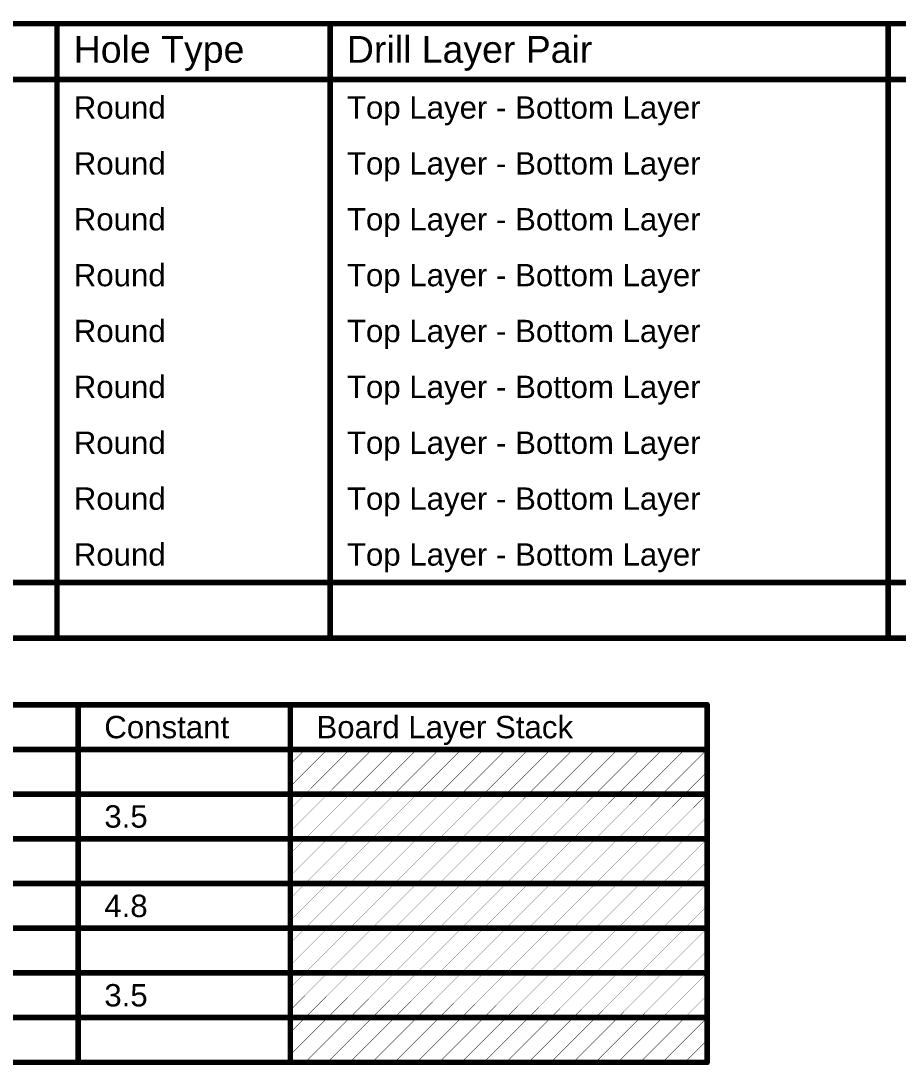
# Model space of a CAD drawing. Header units: inches. Extents: x -3 to 5381, y -57 to 5355.
# Drawn here: x 145.4 to 205.3, y -55 to 16.3 of the extents above; entities that cross this region are included whole.
import ezdxf

# ---------------------------------------------------------------- set-up
doc = ezdxf.new("R2010")
doc.units = ezdxf.units.IN
doc.layers.add('Drill Drawing', color=1, linetype='Continuous')
doc.layers.add('Fabrication', color=56, linetype='Continuous')
doc.styles.add('Arial', font='', dxfattribs={"height": 0.2})
doc.styles.get('Arial').set_extended_font_data('Arial')

msp = doc.modelspace()

# ---------------------------------------------------------------- linework, layer by layer
at = {"layer": 'Drill Drawing'}
for points in [[(77.381, 16.066, 0.381, 0.381, 0), (404.391, 16.066, 0.381, 0.381, 0)], [(147.898, -25.845, 0.381, 0.381, 0), (147.898, 16.066, 0.381, 0.381, 0)], [(166.537, -25.845, 0.381, 0.381, 0), (166.537, 16.066, 0.381, 0.381, 0)], [(204.625, -25.845, 0.381, 0.381, 0), (204.625, 16.066, 0.381, 0.381, 0)], [(77.381, 12.255, 0.381, 0.381, 0), (404.391, 12.255, 0.381, 0.381, 0)], [(77.381, -22.035, 0.381, 0.381, 0), (404.391, -22.035, 0.381, 0.381, 0)], [(77.381, -25.845, 0.381, 0.381, 0), (404.391, -25.845, 0.381, 0.381, 0)]]:
    msp.add_lwpolyline(points, format="xyseb", dxfattribs=at)
for points in [[(147.803, 16.066, 0.191, 0.191, 1), (147.994, 16.066, 0.191, 0.191, 1)], [(166.442, 16.066, 0.191, 0.191, 1), (166.632, 16.066, 0.191, 0.191, 1)], [(204.53, 16.066, 0.191, 0.191, 1), (204.721, 16.066, 0.191, 0.191, 1)], [(147.803, -25.845, 0.191, 0.191, 1), (147.994, -25.845, 0.191, 0.191, 1)], [(166.442, -25.845, 0.191, 0.191, 1), (166.632, -25.845, 0.191, 0.191, 1)], [(204.53, -25.845, 0.191, 0.191, 1), (204.721, -25.845, 0.191, 0.191, 1)]]:
    msp.add_lwpolyline(points, format="xyseb", close=True, dxfattribs=at)
at = {"layer": 'Fabrication'}
for points in [[(76.977, -30.378, 0.381, 0.381, 0), (192.262, -30.378, 0.381, 0.381, 0)], [(149.348, -54.762, 0.381, 0.381, 0), (149.348, -30.378, 0.381, 0.381, 0)], [(163.822, -54.762, 0.381, 0.381, 0), (163.822, -30.378, 0.381, 0.381, 0)], [(192.262, -54.762, 0.381, 0.381, 0), (192.262, -30.378, 0.381, 0.381, 0)], [(76.977, -33.426, 0.381, 0.381, 0), (192.262, -33.426, 0.381, 0.381, 0)], [(163.822, -35.958, 0.0254, 0.0254, 0), (166.354, -33.426, 0.0254, 0.0254, 0)], [(163.822, -34.434, 0.0254, 0.0254, 0), (164.83, -33.426, 0.0254, 0.0254, 0)], [(164.83, -36.474, 0.0254, 0.0254, 0), (167.878, -33.426, 0.0254, 0.0254, 0)], [(166.354, -36.474, 0.0254, 0.0254, 0), (169.402, -33.426, 0.0254, 0.0254, 0)], [(167.878, -36.474, 0.0254, 0.0254, 0), (170.926, -33.426, 0.0254, 0.0254, 0)], [(169.402, -36.474, 0.0254, 0.0254, 0), (172.45, -33.426, 0.0254, 0.0254, 0)], [(170.926, -36.474, 0.0254, 0.0254, 0), (173.974, -33.426, 0.0254, 0.0254, 0)], [(172.45, -36.474, 0.0254, 0.0254, 0), (175.498, -33.426, 0.0254, 0.0254, 0)], [(173.974, -36.474, 0.0254, 0.0254, 0), (177.022, -33.426, 0.0254, 0.0254, 0)], [(175.498, -36.474, 0.0254, 0.0254, 0), (178.546, -33.426, 0.0254, 0.0254, 0)], [(177.022, -36.474, 0.0254, 0.0254, 0), (180.07, -33.426, 0.0254, 0.0254, 0)], [(178.546, -36.474, 0.0254, 0.0254, 0), (181.594, -33.426, 0.0254, 0.0254, 0)], [(180.07, -36.474, 0.0254, 0.0254, 0), (183.118, -33.426, 0.0254, 0.0254, 0)], [(181.594, -36.474, 0.0254, 0.0254, 0), (184.642, -33.426, 0.0254, 0.0254, 0)], [(183.118, -36.474, 0.0254, 0.0254, 0), (186.166, -33.426, 0.0254, 0.0254, 0)], [(184.642, -36.474, 0.0254, 0.0254, 0), (187.69, -33.426, 0.0254, 0.0254, 0)], [(186.166, -36.474, 0.0254, 0.0254, 0), (189.214, -33.426, 0.0254, 0.0254, 0)], [(187.69, -36.474, 0.0254, 0.0254, 0), (190.738, -33.426, 0.0254, 0.0254, 0)], [(189.214, -36.474, 0.0254, 0.0254, 0), (192.262, -33.426, 0.0254, 0.0254, 0)], [(190.738, -36.474, 0.0254, 0.0254, 0), (192.262, -34.95, 0.0254, 0.0254, 0)], [(132.842, -36.474, 0.381, 0.381, 0), (149.348, -36.474, 0.381, 0.381, 0)], [(149.348, -36.474, 0.381, 0.381, 0), (163.822, -36.474, 0.381, 0.381, 0)], [(163.822, -36.474, 0.381, 0.381, 0), (192.262, -36.474, 0.381, 0.381, 0)], [(163.822, -39.006, 0.0254, 0.0254, 0), (166.354, -36.474, 0.0254, 0.0254, 0)], [(163.822, -37.482, 0.0254, 0.0254, 0), (164.83, -36.474, 0.0254, 0.0254, 0)], [(164.83, -39.522, 0.0254, 0.0254, 0), (167.878, -36.474, 0.0254, 0.0254, 0)], [(166.354, -39.522, 0.0254, 0.0254, 0), (169.402, -36.474, 0.0254, 0.0254, 0)], [(167.878, -39.522, 0.0254, 0.0254, 0), (170.926, -36.474, 0.0254, 0.0254, 0)], [(169.402, -39.522, 0.0254, 0.0254, 0), (172.45, -36.474, 0.0254, 0.0254, 0)], [(170.926, -39.522, 0.0254, 0.0254, 0), (173.974, -36.474, 0.0254, 0.0254, 0)], [(172.45, -39.522, 0.0254, 0.0254, 0), (175.498, -36.474, 0.0254, 0.0254, 0)], [(173.974, -39.522, 0.0254, 0.0254, 0), (177.022, -36.474, 0.0254, 0.0254, 0)], [(175.498, -39.522, 0.0254, 0.0254, 0), (178.546, -36.474, 0.0254, 0.0254, 0)], [(177.022, -39.522, 0.0254, 0.0254, 0), (180.07, -36.474, 0.0254, 0.0254, 0)], [(178.546, -39.522, 0.0254, 0.0254, 0), (181.594, -36.474, 0.0254, 0.0254, 0)], [(180.07, -39.522, 0.0254, 0.0254, 0), (183.118, -36.474, 0.0254, 0.0254, 0)], [(181.594, -39.522, 0.0254, 0.0254, 0), (184.642, -36.474, 0.0254, 0.0254, 0)], [(183.118, -39.522, 0.0254, 0.0254, 0), (186.166, -36.474, 0.0254, 0.0254, 0)], [(184.642, -39.522, 0.0254, 0.0254, 0), (187.69, -36.474, 0.0254, 0.0254, 0)], [(186.166, -39.522, 0.0254, 0.0254, 0), (189.214, -36.474, 0.0254, 0.0254, 0)], [(187.69, -39.522, 0.0254, 0.0254, 0), (190.738, -36.474, 0.0254, 0.0254, 0)], [(189.214, -39.522, 0.0254, 0.0254, 0), (192.262, -36.474, 0.0254, 0.0254, 0)], [(190.738, -39.522, 0.0254, 0.0254, 0), (192.262, -37.998, 0.0254, 0.0254, 0)], [(132.842, -39.522, 0.381, 0.381, 0), (149.348, -39.522, 0.381, 0.381, 0)], [(149.348, -39.522, 0.381, 0.381, 0), (163.822, -39.522, 0.381, 0.381, 0)], [(163.822, -39.522, 0.381, 0.381, 0), (192.262, -39.522, 0.381, 0.381, 0)], [(163.822, -42.054, 0.0254, 0.0254, 0), (166.354, -39.522, 0.0254, 0.0254, 0)], [(163.822, -40.53, 0.0254, 0.0254, 0), (164.83, -39.522, 0.0254, 0.0254, 0)], [(164.83, -42.57, 0.0254, 0.0254, 0), (167.878, -39.522, 0.0254, 0.0254, 0)], [(166.354, -42.57, 0.0254, 0.0254, 0), (169.402, -39.522, 0.0254, 0.0254, 0)], [(167.878, -42.57, 0.0254, 0.0254, 0), (170.926, -39.522, 0.0254, 0.0254, 0)], [(169.402, -42.57, 0.0254, 0.0254, 0), (172.45, -39.522, 0.0254, 0.0254, 0)], [(170.926, -42.57, 0.0254, 0.0254, 0), (173.974, -39.522, 0.0254, 0.0254, 0)], [(172.45, -42.57, 0.0254, 0.0254, 0), (175.498, -39.522, 0.0254, 0.0254, 0)], [(173.974, -42.57, 0.0254, 0.0254, 0), (177.022, -39.522, 0.0254, 0.0254, 0)], [(175.498, -42.57, 0.0254, 0.0254, 0), (178.546, -39.522, 0.0254, 0.0254, 0)], [(177.022, -42.57, 0.0254, 0.0254, 0), (180.07, -39.522, 0.0254, 0.0254, 0)], [(178.546, -42.57, 0.0254, 0.0254, 0), (181.594, -39.522, 0.0254, 0.0254, 0)], [(180.07, -42.57, 0.0254, 0.0254, 0), (183.118, -39.522, 0.0254, 0.0254, 0)], [(181.594, -42.57, 0.0254, 0.0254, 0), (184.642, -39.522, 0.0254, 0.0254, 0)], [(183.118, -42.57, 0.0254, 0.0254, 0), (186.166, -39.522, 0.0254, 0.0254, 0)], [(184.642, -42.57, 0.0254, 0.0254, 0), (187.69, -39.522, 0.0254, 0.0254, 0)], [(186.166, -42.57, 0.0254, 0.0254, 0), (189.214, -39.522, 0.0254, 0.0254, 0)], [(187.69, -42.57, 0.0254, 0.0254, 0), (190.738, -39.522, 0.0254, 0.0254, 0)], [(189.214, -42.57, 0.0254, 0.0254, 0), (192.262, -39.522, 0.0254, 0.0254, 0)], [(190.738, -42.57, 0.0254, 0.0254, 0), (192.262, -41.046, 0.0254, 0.0254, 0)], [(132.842, -42.57, 0.381, 0.381, 0), (149.348, -42.57, 0.381, 0.381, 0)], [(149.348, -42.57, 0.381, 0.381, 0), (163.822, -42.57, 0.381, 0.381, 0)], [(163.822, -42.57, 0.381, 0.381, 0), (192.262, -42.57, 0.381, 0.381, 0)], [(163.822, -45.102, 0.0254, 0.0254, 0), (166.354, -42.57, 0.0254, 0.0254, 0)], [(163.822, -43.578, 0.0254, 0.0254, 0), (164.83, -42.57, 0.0254, 0.0254, 0)], [(164.83, -45.618, 0.0254, 0.0254, 0), (167.878, -42.57, 0.0254, 0.0254, 0)], [(166.354, -45.618, 0.0254, 0.0254, 0), (169.402, -42.57, 0.0254, 0.0254, 0)], [(167.878, -45.618, 0.0254, 0.0254, 0), (170.926, -42.57, 0.0254, 0.0254, 0)], [(169.402, -45.618, 0.0254, 0.0254, 0), (172.45, -42.57, 0.0254, 0.0254, 0)], [(170.926, -45.618, 0.0254, 0.0254, 0), (173.974, -42.57, 0.0254, 0.0254, 0)], [(172.45, -45.618, 0.0254, 0.0254, 0), (175.498, -42.57, 0.0254, 0.0254, 0)], [(173.974, -45.618, 0.0254, 0.0254, 0), (177.022, -42.57, 0.0254, 0.0254, 0)], [(175.498, -45.618, 0.0254, 0.0254, 0), (178.546, -42.57, 0.0254, 0.0254, 0)], [(177.022, -45.618, 0.0254, 0.0254, 0), (180.07, -42.57, 0.0254, 0.0254, 0)], [(178.546, -45.618, 0.0254, 0.0254, 0), (181.594, -42.57, 0.0254, 0.0254, 0)], [(180.07, -45.618, 0.0254, 0.0254, 0), (183.118, -42.57, 0.0254, 0.0254, 0)], [(181.594, -45.618, 0.0254, 0.0254, 0), (184.642, -42.57, 0.0254, 0.0254, 0)], [(183.118, -45.618, 0.0254, 0.0254, 0), (186.166, -42.57, 0.0254, 0.0254, 0)], [(184.642, -45.618, 0.0254, 0.0254, 0), (187.69, -42.57, 0.0254, 0.0254, 0)], [(186.166, -45.618, 0.0254, 0.0254, 0), (189.214, -42.57, 0.0254, 0.0254, 0)], [(187.69, -45.618, 0.0254, 0.0254, 0), (190.738, -42.57, 0.0254, 0.0254, 0)], [(189.214, -45.618, 0.0254, 0.0254, 0), (192.262, -42.57, 0.0254, 0.0254, 0)], [(190.738, -45.618, 0.0254, 0.0254, 0), (192.262, -44.094, 0.0254, 0.0254, 0)], [(132.842, -45.618, 0.381, 0.381, 0), (149.348, -45.618, 0.381, 0.381, 0)], [(149.348, -45.618, 0.381, 0.381, 0), (163.822, -45.618, 0.381, 0.381, 0)], [(163.822, -45.618, 0.381, 0.381, 0), (192.262, -45.618, 0.381, 0.381, 0)], [(163.822, -48.15, 0.0254, 0.0254, 0), (166.354, -45.618, 0.0254, 0.0254, 0)], [(163.822, -46.626, 0.0254, 0.0254, 0), (164.83, -45.618, 0.0254, 0.0254, 0)], [(164.83, -48.666, 0.0254, 0.0254, 0), (167.878, -45.618, 0.0254, 0.0254, 0)], [(166.354, -48.666, 0.0254, 0.0254, 0), (169.402, -45.618, 0.0254, 0.0254, 0)], [(167.878, -48.666, 0.0254, 0.0254, 0), (170.926, -45.618, 0.0254, 0.0254, 0)], [(169.402, -48.666, 0.0254, 0.0254, 0), (172.45, -45.618, 0.0254, 0.0254, 0)], [(170.926, -48.666, 0.0254, 0.0254, 0), (173.974, -45.618, 0.0254, 0.0254, 0)], [(172.45, -48.666, 0.0254, 0.0254, 0), (175.498, -45.618, 0.0254, 0.0254, 0)], [(173.974, -48.666, 0.0254, 0.0254, 0), (177.022, -45.618, 0.0254, 0.0254, 0)], [(175.498, -48.666, 0.0254, 0.0254, 0), (178.546, -45.618, 0.0254, 0.0254, 0)], [(177.022, -48.666, 0.0254, 0.0254, 0), (180.07, -45.618, 0.0254, 0.0254, 0)], [(178.546, -48.666, 0.0254, 0.0254, 0), (181.594, -45.618, 0.0254, 0.0254, 0)], [(180.07, -48.666, 0.0254, 0.0254, 0), (183.118, -45.618, 0.0254, 0.0254, 0)], [(181.594, -48.666, 0.0254, 0.0254, 0), (184.642, -45.618, 0.0254, 0.0254, 0)], [(183.118, -48.666, 0.0254, 0.0254, 0), (186.166, -45.618, 0.0254, 0.0254, 0)], [(184.642, -48.666, 0.0254, 0.0254, 0), (187.69, -45.618, 0.0254, 0.0254, 0)], [(186.166, -48.666, 0.0254, 0.0254, 0), (189.214, -45.618, 0.0254, 0.0254, 0)], [(187.69, -48.666, 0.0254, 0.0254, 0), (190.738, -45.618, 0.0254, 0.0254, 0)], [(189.214, -48.666, 0.0254, 0.0254, 0), (192.262, -45.618, 0.0254, 0.0254, 0)], [(190.738, -48.666, 0.0254, 0.0254, 0), (192.262, -47.142, 0.0254, 0.0254, 0)], [(132.842, -48.666, 0.381, 0.381, 0), (149.348, -48.666, 0.381, 0.381, 0)], [(149.348, -48.666, 0.381, 0.381, 0), (163.822, -48.666, 0.381, 0.381, 0)], [(163.822, -48.666, 0.381, 0.381, 0), (192.262, -48.666, 0.381, 0.381, 0)], [(163.822, -51.198, 0.0254, 0.0254, 0), (166.354, -48.666, 0.0254, 0.0254, 0)], [(163.822, -49.674, 0.0254, 0.0254, 0), (164.83, -48.666, 0.0254, 0.0254, 0)], [(164.83, -51.714, 0.0254, 0.0254, 0), (167.878, -48.666, 0.0254, 0.0254, 0)], [(166.354, -51.714, 0.0254, 0.0254, 0), (169.402, -48.666, 0.0254, 0.0254, 0)], [(167.878, -51.714, 0.0254, 0.0254, 0), (170.926, -48.666, 0.0254, 0.0254, 0)], [(169.402, -51.714, 0.0254, 0.0254, 0), (172.45, -48.666, 0.0254, 0.0254, 0)], [(170.926, -51.714, 0.0254, 0.0254, 0), (173.974, -48.666, 0.0254, 0.0254, 0)], [(172.45, -51.714, 0.0254, 0.0254, 0), (175.498, -48.666, 0.0254, 0.0254, 0)], [(173.974, -51.714, 0.0254, 0.0254, 0), (177.022, -48.666, 0.0254, 0.0254, 0)], [(175.498, -51.714, 0.0254, 0.0254, 0), (178.546, -48.666, 0.0254, 0.0254, 0)], [(177.022, -51.714, 0.0254, 0.0254, 0), (180.07, -48.666, 0.0254, 0.0254, 0)], [(178.546, -51.714, 0.0254, 0.0254, 0), (181.594, -48.666, 0.0254, 0.0254, 0)], [(180.07, -51.714, 0.0254, 0.0254, 0), (183.118, -48.666, 0.0254, 0.0254, 0)], [(181.594, -51.714, 0.0254, 0.0254, 0), (184.642, -48.666, 0.0254, 0.0254, 0)], [(183.118, -51.714, 0.0254, 0.0254, 0), (186.166, -48.666, 0.0254, 0.0254, 0)], [(184.642, -51.714, 0.0254, 0.0254, 0), (187.69, -48.666, 0.0254, 0.0254, 0)], [(186.166, -51.714, 0.0254, 0.0254, 0), (189.214, -48.666, 0.0254, 0.0254, 0)], [(187.69, -51.714, 0.0254, 0.0254, 0), (190.738, -48.666, 0.0254, 0.0254, 0)], [(189.214, -51.714, 0.0254, 0.0254, 0), (192.262, -48.666, 0.0254, 0.0254, 0)], [(190.738, -51.714, 0.0254, 0.0254, 0), (192.262, -50.19, 0.0254, 0.0254, 0)], [(132.842, -51.714, 0.381, 0.381, 0), (149.348, -51.714, 0.381, 0.381, 0)], [(149.348, -51.714, 0.381, 0.381, 0), (163.822, -51.714, 0.381, 0.381, 0)], [(163.822, -51.714, 0.381, 0.381, 0), (192.262, -51.714, 0.381, 0.381, 0)], [(163.822, -54.246, 0.0254, 0.0254, 0), (166.354, -51.714, 0.0254, 0.0254, 0)], [(163.822, -52.722, 0.0254, 0.0254, 0), (164.83, -51.714, 0.0254, 0.0254, 0)], [(164.83, -54.762, 0.0254, 0.0254, 0), (167.878, -51.714, 0.0254, 0.0254, 0)], [(166.354, -54.762, 0.0254, 0.0254, 0), (169.402, -51.714, 0.0254, 0.0254, 0)], [(167.878, -54.762, 0.0254, 0.0254, 0), (170.926, -51.714, 0.0254, 0.0254, 0)], [(169.402, -54.762, 0.0254, 0.0254, 0), (172.45, -51.714, 0.0254, 0.0254, 0)], [(170.926, -54.762, 0.0254, 0.0254, 0), (173.974, -51.714, 0.0254, 0.0254, 0)], [(172.45, -54.762, 0.0254, 0.0254, 0), (175.498, -51.714, 0.0254, 0.0254, 0)], [(173.974, -54.762, 0.0254, 0.0254, 0), (177.022, -51.714, 0.0254, 0.0254, 0)], [(175.498, -54.762, 0.0254, 0.0254, 0), (178.546, -51.714, 0.0254, 0.0254, 0)], [(177.022, -54.762, 0.0254, 0.0254, 0), (180.07, -51.714, 0.0254, 0.0254, 0)], [(178.546, -54.762, 0.0254, 0.0254, 0), (181.594, -51.714, 0.0254, 0.0254, 0)], [(180.07, -54.762, 0.0254, 0.0254, 0), (183.118, -51.714, 0.0254, 0.0254, 0)], [(181.594, -54.762, 0.0254, 0.0254, 0), (184.642, -51.714, 0.0254, 0.0254, 0)], [(183.118, -54.762, 0.0254, 0.0254, 0), (186.166, -51.714, 0.0254, 0.0254, 0)], [(184.642, -54.762, 0.0254, 0.0254, 0), (187.69, -51.714, 0.0254, 0.0254, 0)], [(186.166, -54.762, 0.0254, 0.0254, 0), (189.214, -51.714, 0.0254, 0.0254, 0)], [(187.69, -54.762, 0.0254, 0.0254, 0), (190.738, -51.714, 0.0254, 0.0254, 0)], [(189.214, -54.762, 0.0254, 0.0254, 0), (192.262, -51.714, 0.0254, 0.0254, 0)], [(190.738, -54.762, 0.0254, 0.0254, 0), (192.262, -53.238, 0.0254, 0.0254, 0)], [(132.842, -54.762, 0.381, 0.381, 0), (149.348, -54.762, 0.381, 0.381, 0)], [(149.348, -54.762, 0.381, 0.381, 0), (163.822, -54.762, 0.381, 0.381, 0)], [(163.822, -54.762, 0.381, 0.381, 0), (192.262, -54.762, 0.381, 0.381, 0)]]:
    msp.add_lwpolyline(points, format="xyseb", dxfattribs=at)
for points in [[(149.253, -30.378, 0.191, 0.191, 1), (149.443, -30.378, 0.191, 0.191, 1)], [(163.727, -30.378, 0.191, 0.191, 1), (163.918, -30.378, 0.191, 0.191, 1)], [(192.167, -30.378, 0.191, 0.191, 1), (192.357, -30.378, 0.191, 0.191, 1)], [(192.167, -30.378, 0.191, 0.191, 1), (192.357, -30.378, 0.191, 0.191, 1)], [(164.824, -33.426, 0.0127, 0.0127, 1), (164.837, -33.426, 0.0127, 0.0127, 1)], [(166.348, -33.426, 0.0127, 0.0127, 1), (166.361, -33.426, 0.0127, 0.0127, 1)], [(167.872, -33.426, 0.0127, 0.0127, 1), (167.885, -33.426, 0.0127, 0.0127, 1)], [(169.396, -33.426, 0.0127, 0.0127, 1), (169.409, -33.426, 0.0127, 0.0127, 1)], [(170.92, -33.426, 0.0127, 0.0127, 1), (170.933, -33.426, 0.0127, 0.0127, 1)], [(172.444, -33.426, 0.0127, 0.0127, 1), (172.457, -33.426, 0.0127, 0.0127, 1)], [(173.968, -33.426, 0.0127, 0.0127, 1), (173.981, -33.426, 0.0127, 0.0127, 1)], [(175.492, -33.426, 0.0127, 0.0127, 1), (175.505, -33.426, 0.0127, 0.0127, 1)], [(177.016, -33.426, 0.0127, 0.0127, 1), (177.029, -33.426, 0.0127, 0.0127, 1)], [(178.54, -33.426, 0.0127, 0.0127, 1), (178.553, -33.426, 0.0127, 0.0127, 1)], [(180.064, -33.426, 0.0127, 0.0127, 1), (180.077, -33.426, 0.0127, 0.0127, 1)], [(181.588, -33.426, 0.0127, 0.0127, 1), (181.601, -33.426, 0.0127, 0.0127, 1)], [(183.112, -33.426, 0.0127, 0.0127, 1), (183.125, -33.426, 0.0127, 0.0127, 1)], [(184.636, -33.426, 0.0127, 0.0127, 1), (184.649, -33.426, 0.0127, 0.0127, 1)], [(186.16, -33.426, 0.0127, 0.0127, 1), (186.173, -33.426, 0.0127, 0.0127, 1)], [(187.684, -33.426, 0.0127, 0.0127, 1), (187.697, -33.426, 0.0127, 0.0127, 1)], [(189.208, -33.426, 0.0127, 0.0127, 1), (189.221, -33.426, 0.0127, 0.0127, 1)], [(190.732, -33.426, 0.0127, 0.0127, 1), (190.745, -33.426, 0.0127, 0.0127, 1)], [(192.167, -33.426, 0.191, 0.191, 1), (192.357, -33.426, 0.191, 0.191, 1)], [(192.256, -33.426, 0.0127, 0.0127, 1), (192.269, -33.426, 0.0127, 0.0127, 1)], [(163.816, -34.434, 0.0127, 0.0127, 1), (163.829, -34.434, 0.0127, 0.0127, 1)], [(192.256, -34.95, 0.0127, 0.0127, 1), (192.269, -34.95, 0.0127, 0.0127, 1)], [(149.253, -36.474, 0.191, 0.191, 1), (149.443, -36.474, 0.191, 0.191, 1)], [(149.253, -36.474, 0.191, 0.191, 1), (149.443, -36.474, 0.191, 0.191, 1)], [(163.727, -36.474, 0.191, 0.191, 1), (163.918, -36.474, 0.191, 0.191, 1)], [(163.727, -36.474, 0.191, 0.191, 1), (163.918, -36.474, 0.191, 0.191, 1)], [(163.816, -35.958, 0.0127, 0.0127, 1), (163.829, -35.958, 0.0127, 0.0127, 1)], [(192.167, -36.474, 0.191, 0.191, 1), (192.357, -36.474, 0.191, 0.191, 1)], [(164.824, -36.474, 0.0127, 0.0127, 1), (164.837, -36.474, 0.0127, 0.0127, 1)], [(164.824, -36.474, 0.0127, 0.0127, 1), (164.837, -36.474, 0.0127, 0.0127, 1)], [(166.348, -36.474, 0.0127, 0.0127, 1), (166.361, -36.474, 0.0127, 0.0127, 1)], [(166.348, -36.474, 0.0127, 0.0127, 1), (166.361, -36.474, 0.0127, 0.0127, 1)], [(167.872, -36.474, 0.0127, 0.0127, 1), (167.885, -36.474, 0.0127, 0.0127, 1)], [(167.872, -36.474, 0.0127, 0.0127, 1), (167.885, -36.474, 0.0127, 0.0127, 1)], [(169.396, -36.474, 0.0127, 0.0127, 1), (169.409, -36.474, 0.0127, 0.0127, 1)], [(169.396, -36.474, 0.0127, 0.0127, 1), (169.409, -36.474, 0.0127, 0.0127, 1)], [(170.92, -36.474, 0.0127, 0.0127, 1), (170.933, -36.474, 0.0127, 0.0127, 1)], [(170.92, -36.474, 0.0127, 0.0127, 1), (170.933, -36.474, 0.0127, 0.0127, 1)], [(172.444, -36.474, 0.0127, 0.0127, 1), (172.457, -36.474, 0.0127, 0.0127, 1)], [(172.444, -36.474, 0.0127, 0.0127, 1), (172.457, -36.474, 0.0127, 0.0127, 1)], [(173.968, -36.474, 0.0127, 0.0127, 1), (173.981, -36.474, 0.0127, 0.0127, 1)], [(173.968, -36.474, 0.0127, 0.0127, 1), (173.981, -36.474, 0.0127, 0.0127, 1)], [(175.492, -36.474, 0.0127, 0.0127, 1), (175.505, -36.474, 0.0127, 0.0127, 1)], [(175.492, -36.474, 0.0127, 0.0127, 1), (175.505, -36.474, 0.0127, 0.0127, 1)], [(177.016, -36.474, 0.0127, 0.0127, 1), (177.029, -36.474, 0.0127, 0.0127, 1)], [(177.016, -36.474, 0.0127, 0.0127, 1), (177.029, -36.474, 0.0127, 0.0127, 1)], [(178.54, -36.474, 0.0127, 0.0127, 1), (178.553, -36.474, 0.0127, 0.0127, 1)], [(178.54, -36.474, 0.0127, 0.0127, 1), (178.553, -36.474, 0.0127, 0.0127, 1)], [(180.064, -36.474, 0.0127, 0.0127, 1), (180.077, -36.474, 0.0127, 0.0127, 1)], [(180.064, -36.474, 0.0127, 0.0127, 1), (180.077, -36.474, 0.0127, 0.0127, 1)], [(181.588, -36.474, 0.0127, 0.0127, 1), (181.601, -36.474, 0.0127, 0.0127, 1)], [(181.588, -36.474, 0.0127, 0.0127, 1), (181.601, -36.474, 0.0127, 0.0127, 1)], [(183.112, -36.474, 0.0127, 0.0127, 1), (183.125, -36.474, 0.0127, 0.0127, 1)], [(183.112, -36.474, 0.0127, 0.0127, 1), (183.125, -36.474, 0.0127, 0.0127, 1)], [(184.636, -36.474, 0.0127, 0.0127, 1), (184.649, -36.474, 0.0127, 0.0127, 1)], [(184.636, -36.474, 0.0127, 0.0127, 1), (184.649, -36.474, 0.0127, 0.0127, 1)], [(186.16, -36.474, 0.0127, 0.0127, 1), (186.173, -36.474, 0.0127, 0.0127, 1)], [(186.16, -36.474, 0.0127, 0.0127, 1), (186.173, -36.474, 0.0127, 0.0127, 1)], [(187.684, -36.474, 0.0127, 0.0127, 1), (187.697, -36.474, 0.0127, 0.0127, 1)], [(187.684, -36.474, 0.0127, 0.0127, 1), (187.697, -36.474, 0.0127, 0.0127, 1)], [(189.208, -36.474, 0.0127, 0.0127, 1), (189.221, -36.474, 0.0127, 0.0127, 1)], [(189.208, -36.474, 0.0127, 0.0127, 1), (189.221, -36.474, 0.0127, 0.0127, 1)], [(190.732, -36.474, 0.0127, 0.0127, 1), (190.745, -36.474, 0.0127, 0.0127, 1)], [(190.732, -36.474, 0.0127, 0.0127, 1), (190.745, -36.474, 0.0127, 0.0127, 1)], [(192.256, -36.474, 0.0127, 0.0127, 1), (192.269, -36.474, 0.0127, 0.0127, 1)], [(163.816, -37.482, 0.0127, 0.0127, 1), (163.829, -37.482, 0.0127, 0.0127, 1)], [(192.256, -37.998, 0.0127, 0.0127, 1), (192.269, -37.998, 0.0127, 0.0127, 1)], [(163.816, -39.006, 0.0127, 0.0127, 1), (163.829, -39.006, 0.0127, 0.0127, 1)], [(149.253, -39.522, 0.191, 0.191, 1), (149.443, -39.522, 0.191, 0.191, 1)], [(149.253, -39.522, 0.191, 0.191, 1), (149.443, -39.522, 0.191, 0.191, 1)], [(163.727, -39.522, 0.191, 0.191, 1), (163.918, -39.522, 0.191, 0.191, 1)], [(163.727, -39.522, 0.191, 0.191, 1), (163.918, -39.522, 0.191, 0.191, 1)], [(164.824, -39.522, 0.0127, 0.0127, 1), (164.837, -39.522, 0.0127, 0.0127, 1)], [(164.824, -39.522, 0.0127, 0.0127, 1), (164.837, -39.522, 0.0127, 0.0127, 1)], [(166.348, -39.522, 0.0127, 0.0127, 1), (166.361, -39.522, 0.0127, 0.0127, 1)], [(166.348, -39.522, 0.0127, 0.0127, 1), (166.361, -39.522, 0.0127, 0.0127, 1)], [(167.872, -39.522, 0.0127, 0.0127, 1), (167.885, -39.522, 0.0127, 0.0127, 1)], [(167.872, -39.522, 0.0127, 0.0127, 1), (167.885, -39.522, 0.0127, 0.0127, 1)], [(169.396, -39.522, 0.0127, 0.0127, 1), (169.409, -39.522, 0.0127, 0.0127, 1)], [(169.396, -39.522, 0.0127, 0.0127, 1), (169.409, -39.522, 0.0127, 0.0127, 1)], [(170.92, -39.522, 0.0127, 0.0127, 1), (170.933, -39.522, 0.0127, 0.0127, 1)], [(170.92, -39.522, 0.0127, 0.0127, 1), (170.933, -39.522, 0.0127, 0.0127, 1)], [(172.444, -39.522, 0.0127, 0.0127, 1), (172.457, -39.522, 0.0127, 0.0127, 1)], [(172.444, -39.522, 0.0127, 0.0127, 1), (172.457, -39.522, 0.0127, 0.0127, 1)], [(173.968, -39.522, 0.0127, 0.0127, 1), (173.981, -39.522, 0.0127, 0.0127, 1)], [(173.968, -39.522, 0.0127, 0.0127, 1), (173.981, -39.522, 0.0127, 0.0127, 1)], [(175.492, -39.522, 0.0127, 0.0127, 1), (175.505, -39.522, 0.0127, 0.0127, 1)], [(175.492, -39.522, 0.0127, 0.0127, 1), (175.505, -39.522, 0.0127, 0.0127, 1)], [(177.016, -39.522, 0.0127, 0.0127, 1), (177.029, -39.522, 0.0127, 0.0127, 1)], [(177.016, -39.522, 0.0127, 0.0127, 1), (177.029, -39.522, 0.0127, 0.0127, 1)], [(178.54, -39.522, 0.0127, 0.0127, 1), (178.553, -39.522, 0.0127, 0.0127, 1)], [(178.54, -39.522, 0.0127, 0.0127, 1), (178.553, -39.522, 0.0127, 0.0127, 1)], [(180.064, -39.522, 0.0127, 0.0127, 1), (180.077, -39.522, 0.0127, 0.0127, 1)], [(180.064, -39.522, 0.0127, 0.0127, 1), (180.077, -39.522, 0.0127, 0.0127, 1)], [(181.588, -39.522, 0.0127, 0.0127, 1), (181.601, -39.522, 0.0127, 0.0127, 1)], [(181.588, -39.522, 0.0127, 0.0127, 1), (181.601, -39.522, 0.0127, 0.0127, 1)], [(183.112, -39.522, 0.0127, 0.0127, 1), (183.125, -39.522, 0.0127, 0.0127, 1)], [(183.112, -39.522, 0.0127, 0.0127, 1), (183.125, -39.522, 0.0127, 0.0127, 1)], [(184.636, -39.522, 0.0127, 0.0127, 1), (184.649, -39.522, 0.0127, 0.0127, 1)], [(184.636, -39.522, 0.0127, 0.0127, 1), (184.649, -39.522, 0.0127, 0.0127, 1)], [(186.16, -39.522, 0.0127, 0.0127, 1), (186.173, -39.522, 0.0127, 0.0127, 1)], [(186.16, -39.522, 0.0127, 0.0127, 1), (186.173, -39.522, 0.0127, 0.0127, 1)], [(187.684, -39.522, 0.0127, 0.0127, 1), (187.697, -39.522, 0.0127, 0.0127, 1)], [(187.684, -39.522, 0.0127, 0.0127, 1), (187.697, -39.522, 0.0127, 0.0127, 1)], [(189.208, -39.522, 0.0127, 0.0127, 1), (189.221, -39.522, 0.0127, 0.0127, 1)], [(189.208, -39.522, 0.0127, 0.0127, 1), (189.221, -39.522, 0.0127, 0.0127, 1)], [(190.732, -39.522, 0.0127, 0.0127, 1), (190.745, -39.522, 0.0127, 0.0127, 1)], [(190.732, -39.522, 0.0127, 0.0127, 1), (190.745, -39.522, 0.0127, 0.0127, 1)], [(192.167, -39.522, 0.191, 0.191, 1), (192.357, -39.522, 0.191, 0.191, 1)], [(192.256, -39.522, 0.0127, 0.0127, 1), (192.269, -39.522, 0.0127, 0.0127, 1)], [(163.816, -40.53, 0.0127, 0.0127, 1), (163.829, -40.53, 0.0127, 0.0127, 1)], [(192.256, -41.046, 0.0127, 0.0127, 1), (192.269, -41.046, 0.0127, 0.0127, 1)], [(149.253, -42.57, 0.191, 0.191, 1), (149.443, -42.57, 0.191, 0.191, 1)], [(149.253, -42.57, 0.191, 0.191, 1), (149.443, -42.57, 0.191, 0.191, 1)], [(163.727, -42.57, 0.191, 0.191, 1), (163.918, -42.57, 0.191, 0.191, 1)], [(163.727, -42.57, 0.191, 0.191, 1), (163.918, -42.57, 0.191, 0.191, 1)], [(163.816, -42.054, 0.0127, 0.0127, 1), (163.829, -42.054, 0.0127, 0.0127, 1)], [(164.824, -42.57, 0.0127, 0.0127, 1), (164.837, -42.57, 0.0127, 0.0127, 1)], [(164.824, -42.57, 0.0127, 0.0127, 1), (164.837, -42.57, 0.0127, 0.0127, 1)], [(166.348, -42.57, 0.0127, 0.0127, 1), (166.361, -42.57, 0.0127, 0.0127, 1)], [(166.348, -42.57, 0.0127, 0.0127, 1), (166.361, -42.57, 0.0127, 0.0127, 1)], [(167.872, -42.57, 0.0127, 0.0127, 1), (167.885, -42.57, 0.0127, 0.0127, 1)], [(167.872, -42.57, 0.0127, 0.0127, 1), (167.885, -42.57, 0.0127, 0.0127, 1)], [(169.396, -42.57, 0.0127, 0.0127, 1), (169.409, -42.57, 0.0127, 0.0127, 1)], [(169.396, -42.57, 0.0127, 0.0127, 1), (169.409, -42.57, 0.0127, 0.0127, 1)], [(170.92, -42.57, 0.0127, 0.0127, 1), (170.933, -42.57, 0.0127, 0.0127, 1)], [(170.92, -42.57, 0.0127, 0.0127, 1), (170.933, -42.57, 0.0127, 0.0127, 1)], [(172.444, -42.57, 0.0127, 0.0127, 1), (172.457, -42.57, 0.0127, 0.0127, 1)], [(172.444, -42.57, 0.0127, 0.0127, 1), (172.457, -42.57, 0.0127, 0.0127, 1)], [(173.968, -42.57, 0.0127, 0.0127, 1), (173.981, -42.57, 0.0127, 0.0127, 1)], [(173.968, -42.57, 0.0127, 0.0127, 1), (173.981, -42.57, 0.0127, 0.0127, 1)], [(175.492, -42.57, 0.0127, 0.0127, 1), (175.505, -42.57, 0.0127, 0.0127, 1)], [(175.492, -42.57, 0.0127, 0.0127, 1), (175.505, -42.57, 0.0127, 0.0127, 1)], [(177.016, -42.57, 0.0127, 0.0127, 1), (177.029, -42.57, 0.0127, 0.0127, 1)], [(177.016, -42.57, 0.0127, 0.0127, 1), (177.029, -42.57, 0.0127, 0.0127, 1)], [(178.54, -42.57, 0.0127, 0.0127, 1), (178.553, -42.57, 0.0127, 0.0127, 1)], [(178.54, -42.57, 0.0127, 0.0127, 1), (178.553, -42.57, 0.0127, 0.0127, 1)], [(180.064, -42.57, 0.0127, 0.0127, 1), (180.077, -42.57, 0.0127, 0.0127, 1)], [(180.064, -42.57, 0.0127, 0.0127, 1), (180.077, -42.57, 0.0127, 0.0127, 1)], [(181.588, -42.57, 0.0127, 0.0127, 1), (181.601, -42.57, 0.0127, 0.0127, 1)], [(181.588, -42.57, 0.0127, 0.0127, 1), (181.601, -42.57, 0.0127, 0.0127, 1)], [(183.112, -42.57, 0.0127, 0.0127, 1), (183.125, -42.57, 0.0127, 0.0127, 1)], [(183.112, -42.57, 0.0127, 0.0127, 1), (183.125, -42.57, 0.0127, 0.0127, 1)], [(184.636, -42.57, 0.0127, 0.0127, 1), (184.649, -42.57, 0.0127, 0.0127, 1)], [(184.636, -42.57, 0.0127, 0.0127, 1), (184.649, -42.57, 0.0127, 0.0127, 1)], [(186.16, -42.57, 0.0127, 0.0127, 1), (186.173, -42.57, 0.0127, 0.0127, 1)], [(186.16, -42.57, 0.0127, 0.0127, 1), (186.173, -42.57, 0.0127, 0.0127, 1)], [(187.684, -42.57, 0.0127, 0.0127, 1), (187.697, -42.57, 0.0127, 0.0127, 1)], [(187.684, -42.57, 0.0127, 0.0127, 1), (187.697, -42.57, 0.0127, 0.0127, 1)], [(189.208, -42.57, 0.0127, 0.0127, 1), (189.221, -42.57, 0.0127, 0.0127, 1)], [(189.208, -42.57, 0.0127, 0.0127, 1), (189.221, -42.57, 0.0127, 0.0127, 1)], [(190.732, -42.57, 0.0127, 0.0127, 1), (190.745, -42.57, 0.0127, 0.0127, 1)], [(190.732, -42.57, 0.0127, 0.0127, 1), (190.745, -42.57, 0.0127, 0.0127, 1)], [(192.167, -42.57, 0.191, 0.191, 1), (192.357, -42.57, 0.191, 0.191, 1)], [(192.256, -42.57, 0.0127, 0.0127, 1), (192.269, -42.57, 0.0127, 0.0127, 1)], [(163.816, -43.578, 0.0127, 0.0127, 1), (163.829, -43.578, 0.0127, 0.0127, 1)], [(192.256, -44.094, 0.0127, 0.0127, 1), (192.269, -44.094, 0.0127, 0.0127, 1)], [(149.253, -45.618, 0.191, 0.191, 1), (149.443, -45.618, 0.191, 0.191, 1)], [(149.253, -45.618, 0.191, 0.191, 1), (149.443, -45.618, 0.191, 0.191, 1)], [(163.727, -45.618, 0.191, 0.191, 1), (163.918, -45.618, 0.191, 0.191, 1)], [(163.727, -45.618, 0.191, 0.191, 1), (163.918, -45.618, 0.191, 0.191, 1)], [(163.816, -45.102, 0.0127, 0.0127, 1), (163.829, -45.102, 0.0127, 0.0127, 1)], [(192.167, -45.618, 0.191, 0.191, 1), (192.357, -45.618, 0.191, 0.191, 1)], [(164.824, -45.618, 0.0127, 0.0127, 1), (164.837, -45.618, 0.0127, 0.0127, 1)], [(164.824, -45.618, 0.0127, 0.0127, 1), (164.837, -45.618, 0.0127, 0.0127, 1)], [(166.348, -45.618, 0.0127, 0.0127, 1), (166.361, -45.618, 0.0127, 0.0127, 1)], [(166.348, -45.618, 0.0127, 0.0127, 1), (166.361, -45.618, 0.0127, 0.0127, 1)], [(167.872, -45.618, 0.0127, 0.0127, 1), (167.885, -45.618, 0.0127, 0.0127, 1)], [(167.872, -45.618, 0.0127, 0.0127, 1), (167.885, -45.618, 0.0127, 0.0127, 1)], [(169.396, -45.618, 0.0127, 0.0127, 1), (169.409, -45.618, 0.0127, 0.0127, 1)], [(169.396, -45.618, 0.0127, 0.0127, 1), (169.409, -45.618, 0.0127, 0.0127, 1)], [(170.92, -45.618, 0.0127, 0.0127, 1), (170.933, -45.618, 0.0127, 0.0127, 1)], [(170.92, -45.618, 0.0127, 0.0127, 1), (170.933, -45.618, 0.0127, 0.0127, 1)], [(172.444, -45.618, 0.0127, 0.0127, 1), (172.457, -45.618, 0.0127, 0.0127, 1)], [(172.444, -45.618, 0.0127, 0.0127, 1), (172.457, -45.618, 0.0127, 0.0127, 1)], [(173.968, -45.618, 0.0127, 0.0127, 1), (173.981, -45.618, 0.0127, 0.0127, 1)], [(173.968, -45.618, 0.0127, 0.0127, 1), (173.981, -45.618, 0.0127, 0.0127, 1)], [(175.492, -45.618, 0.0127, 0.0127, 1), (175.505, -45.618, 0.0127, 0.0127, 1)], [(175.492, -45.618, 0.0127, 0.0127, 1), (175.505, -45.618, 0.0127, 0.0127, 1)], [(177.016, -45.618, 0.0127, 0.0127, 1), (177.029, -45.618, 0.0127, 0.0127, 1)], [(177.016, -45.618, 0.0127, 0.0127, 1), (177.029, -45.618, 0.0127, 0.0127, 1)], [(178.54, -45.618, 0.0127, 0.0127, 1), (178.553, -45.618, 0.0127, 0.0127, 1)], [(178.54, -45.618, 0.0127, 0.0127, 1), (178.553, -45.618, 0.0127, 0.0127, 1)], [(180.064, -45.618, 0.0127, 0.0127, 1), (180.077, -45.618, 0.0127, 0.0127, 1)], [(180.064, -45.618, 0.0127, 0.0127, 1), (180.077, -45.618, 0.0127, 0.0127, 1)], [(181.588, -45.618, 0.0127, 0.0127, 1), (181.601, -45.618, 0.0127, 0.0127, 1)], [(181.588, -45.618, 0.0127, 0.0127, 1), (181.601, -45.618, 0.0127, 0.0127, 1)], [(183.112, -45.618, 0.0127, 0.0127, 1), (183.125, -45.618, 0.0127, 0.0127, 1)], [(183.112, -45.618, 0.0127, 0.0127, 1), (183.125, -45.618, 0.0127, 0.0127, 1)], [(184.636, -45.618, 0.0127, 0.0127, 1), (184.649, -45.618, 0.0127, 0.0127, 1)], [(184.636, -45.618, 0.0127, 0.0127, 1), (184.649, -45.618, 0.0127, 0.0127, 1)], [(186.16, -45.618, 0.0127, 0.0127, 1), (186.173, -45.618, 0.0127, 0.0127, 1)], [(186.16, -45.618, 0.0127, 0.0127, 1), (186.173, -45.618, 0.0127, 0.0127, 1)], [(187.684, -45.618, 0.0127, 0.0127, 1), (187.697, -45.618, 0.0127, 0.0127, 1)], [(187.684, -45.618, 0.0127, 0.0127, 1), (187.697, -45.618, 0.0127, 0.0127, 1)], [(189.208, -45.618, 0.0127, 0.0127, 1), (189.221, -45.618, 0.0127, 0.0127, 1)], [(189.208, -45.618, 0.0127, 0.0127, 1), (189.221, -45.618, 0.0127, 0.0127, 1)], [(190.732, -45.618, 0.0127, 0.0127, 1), (190.745, -45.618, 0.0127, 0.0127, 1)], [(190.732, -45.618, 0.0127, 0.0127, 1), (190.745, -45.618, 0.0127, 0.0127, 1)], [(192.256, -45.618, 0.0127, 0.0127, 1), (192.269, -45.618, 0.0127, 0.0127, 1)], [(163.816, -46.626, 0.0127, 0.0127, 1), (163.829, -46.626, 0.0127, 0.0127, 1)], [(192.256, -47.142, 0.0127, 0.0127, 1), (192.269, -47.142, 0.0127, 0.0127, 1)], [(163.816, -48.15, 0.0127, 0.0127, 1), (163.829, -48.15, 0.0127, 0.0127, 1)], [(149.253, -48.666, 0.191, 0.191, 1), (149.443, -48.666, 0.191, 0.191, 1)], [(149.253, -48.666, 0.191, 0.191, 1), (149.443, -48.666, 0.191, 0.191, 1)], [(163.727, -48.666, 0.191, 0.191, 1), (163.918, -48.666, 0.191, 0.191, 1)], [(163.727, -48.666, 0.191, 0.191, 1), (163.918, -48.666, 0.191, 0.191, 1)], [(164.824, -48.666, 0.0127, 0.0127, 1), (164.837, -48.666, 0.0127, 0.0127, 1)], [(164.824, -48.666, 0.0127, 0.0127, 1), (164.837, -48.666, 0.0127, 0.0127, 1)], [(166.348, -48.666, 0.0127, 0.0127, 1), (166.361, -48.666, 0.0127, 0.0127, 1)], [(166.348, -48.666, 0.0127, 0.0127, 1), (166.361, -48.666, 0.0127, 0.0127, 1)], [(167.872, -48.666, 0.0127, 0.0127, 1), (167.885, -48.666, 0.0127, 0.0127, 1)], [(167.872, -48.666, 0.0127, 0.0127, 1), (167.885, -48.666, 0.0127, 0.0127, 1)], [(169.396, -48.666, 0.0127, 0.0127, 1), (169.409, -48.666, 0.0127, 0.0127, 1)], [(169.396, -48.666, 0.0127, 0.0127, 1), (169.409, -48.666, 0.0127, 0.0127, 1)], [(170.92, -48.666, 0.0127, 0.0127, 1), (170.933, -48.666, 0.0127, 0.0127, 1)], [(170.92, -48.666, 0.0127, 0.0127, 1), (170.933, -48.666, 0.0127, 0.0127, 1)], [(172.444, -48.666, 0.0127, 0.0127, 1), (172.457, -48.666, 0.0127, 0.0127, 1)], [(172.444, -48.666, 0.0127, 0.0127, 1), (172.457, -48.666, 0.0127, 0.0127, 1)], [(173.968, -48.666, 0.0127, 0.0127, 1), (173.981, -48.666, 0.0127, 0.0127, 1)], [(173.968, -48.666, 0.0127, 0.0127, 1), (173.981, -48.666, 0.0127, 0.0127, 1)], [(175.492, -48.666, 0.0127, 0.0127, 1), (175.505, -48.666, 0.0127, 0.0127, 1)], [(175.492, -48.666, 0.0127, 0.0127, 1), (175.505, -48.666, 0.0127, 0.0127, 1)], [(177.016, -48.666, 0.0127, 0.0127, 1), (177.029, -48.666, 0.0127, 0.0127, 1)], [(177.016, -48.666, 0.0127, 0.0127, 1), (177.029, -48.666, 0.0127, 0.0127, 1)], [(178.54, -48.666, 0.0127, 0.0127, 1), (178.553, -48.666, 0.0127, 0.0127, 1)], [(178.54, -48.666, 0.0127, 0.0127, 1), (178.553, -48.666, 0.0127, 0.0127, 1)], [(180.064, -48.666, 0.0127, 0.0127, 1), (180.077, -48.666, 0.0127, 0.0127, 1)], [(180.064, -48.666, 0.0127, 0.0127, 1), (180.077, -48.666, 0.0127, 0.0127, 1)], [(181.588, -48.666, 0.0127, 0.0127, 1), (181.601, -48.666, 0.0127, 0.0127, 1)], [(181.588, -48.666, 0.0127, 0.0127, 1), (181.601, -48.666, 0.0127, 0.0127, 1)], [(183.112, -48.666, 0.0127, 0.0127, 1), (183.125, -48.666, 0.0127, 0.0127, 1)], [(183.112, -48.666, 0.0127, 0.0127, 1), (183.125, -48.666, 0.0127, 0.0127, 1)], [(184.636, -48.666, 0.0127, 0.0127, 1), (184.649, -48.666, 0.0127, 0.0127, 1)], [(184.636, -48.666, 0.0127, 0.0127, 1), (184.649, -48.666, 0.0127, 0.0127, 1)], [(186.16, -48.666, 0.0127, 0.0127, 1), (186.173, -48.666, 0.0127, 0.0127, 1)], [(186.16, -48.666, 0.0127, 0.0127, 1), (186.173, -48.666, 0.0127, 0.0127, 1)], [(187.684, -48.666, 0.0127, 0.0127, 1), (187.697, -48.666, 0.0127, 0.0127, 1)], [(187.684, -48.666, 0.0127, 0.0127, 1), (187.697, -48.666, 0.0127, 0.0127, 1)], [(189.208, -48.666, 0.0127, 0.0127, 1), (189.221, -48.666, 0.0127, 0.0127, 1)], [(189.208, -48.666, 0.0127, 0.0127, 1), (189.221, -48.666, 0.0127, 0.0127, 1)], [(190.732, -48.666, 0.0127, 0.0127, 1), (190.745, -48.666, 0.0127, 0.0127, 1)], [(190.732, -48.666, 0.0127, 0.0127, 1), (190.745, -48.666, 0.0127, 0.0127, 1)], [(192.167, -48.666, 0.191, 0.191, 1), (192.357, -48.666, 0.191, 0.191, 1)], [(192.256, -48.666, 0.0127, 0.0127, 1), (192.269, -48.666, 0.0127, 0.0127, 1)], [(163.816, -49.674, 0.0127, 0.0127, 1), (163.829, -49.674, 0.0127, 0.0127, 1)], [(192.256, -50.19, 0.0127, 0.0127, 1), (192.269, -50.19, 0.0127, 0.0127, 1)], [(163.816, -51.198, 0.0127, 0.0127, 1), (163.829, -51.198, 0.0127, 0.0127, 1)], [(149.253, -51.714, 0.191, 0.191, 1), (149.443, -51.714, 0.191, 0.191, 1)], [(149.253, -51.714, 0.191, 0.191, 1), (149.443, -51.714, 0.191, 0.191, 1)], [(163.727, -51.714, 0.191, 0.191, 1), (163.918, -51.714, 0.191, 0.191, 1)], [(163.727, -51.714, 0.191, 0.191, 1), (163.918, -51.714, 0.191, 0.191, 1)], [(164.824, -51.714, 0.0127, 0.0127, 1), (164.837, -51.714, 0.0127, 0.0127, 1)], [(164.824, -51.714, 0.0127, 0.0127, 1), (164.837, -51.714, 0.0127, 0.0127, 1)], [(166.348, -51.714, 0.0127, 0.0127, 1), (166.361, -51.714, 0.0127, 0.0127, 1)], [(166.348, -51.714, 0.0127, 0.0127, 1), (166.361, -51.714, 0.0127, 0.0127, 1)], [(167.872, -51.714, 0.0127, 0.0127, 1), (167.885, -51.714, 0.0127, 0.0127, 1)], [(167.872, -51.714, 0.0127, 0.0127, 1), (167.885, -51.714, 0.0127, 0.0127, 1)], [(169.396, -51.714, 0.0127, 0.0127, 1), (169.409, -51.714, 0.0127, 0.0127, 1)], [(169.396, -51.714, 0.0127, 0.0127, 1), (169.409, -51.714, 0.0127, 0.0127, 1)], [(170.92, -51.714, 0.0127, 0.0127, 1), (170.933, -51.714, 0.0127, 0.0127, 1)], [(170.92, -51.714, 0.0127, 0.0127, 1), (170.933, -51.714, 0.0127, 0.0127, 1)], [(172.444, -51.714, 0.0127, 0.0127, 1), (172.457, -51.714, 0.0127, 0.0127, 1)], [(172.444, -51.714, 0.0127, 0.0127, 1), (172.457, -51.714, 0.0127, 0.0127, 1)], [(173.968, -51.714, 0.0127, 0.0127, 1), (173.981, -51.714, 0.0127, 0.0127, 1)], [(173.968, -51.714, 0.0127, 0.0127, 1), (173.981, -51.714, 0.0127, 0.0127, 1)], [(175.492, -51.714, 0.0127, 0.0127, 1), (175.505, -51.714, 0.0127, 0.0127, 1)], [(175.492, -51.714, 0.0127, 0.0127, 1), (175.505, -51.714, 0.0127, 0.0127, 1)], [(177.016, -51.714, 0.0127, 0.0127, 1), (177.029, -51.714, 0.0127, 0.0127, 1)], [(177.016, -51.714, 0.0127, 0.0127, 1), (177.029, -51.714, 0.0127, 0.0127, 1)], [(178.54, -51.714, 0.0127, 0.0127, 1), (178.553, -51.714, 0.0127, 0.0127, 1)], [(178.54, -51.714, 0.0127, 0.0127, 1), (178.553, -51.714, 0.0127, 0.0127, 1)], [(180.064, -51.714, 0.0127, 0.0127, 1), (180.077, -51.714, 0.0127, 0.0127, 1)], [(180.064, -51.714, 0.0127, 0.0127, 1), (180.077, -51.714, 0.0127, 0.0127, 1)], [(181.588, -51.714, 0.0127, 0.0127, 1), (181.601, -51.714, 0.0127, 0.0127, 1)], [(181.588, -51.714, 0.0127, 0.0127, 1), (181.601, -51.714, 0.0127, 0.0127, 1)], [(183.112, -51.714, 0.0127, 0.0127, 1), (183.125, -51.714, 0.0127, 0.0127, 1)], [(183.112, -51.714, 0.0127, 0.0127, 1), (183.125, -51.714, 0.0127, 0.0127, 1)], [(184.636, -51.714, 0.0127, 0.0127, 1), (184.649, -51.714, 0.0127, 0.0127, 1)], [(184.636, -51.714, 0.0127, 0.0127, 1), (184.649, -51.714, 0.0127, 0.0127, 1)], [(186.16, -51.714, 0.0127, 0.0127, 1), (186.173, -51.714, 0.0127, 0.0127, 1)], [(186.16, -51.714, 0.0127, 0.0127, 1), (186.173, -51.714, 0.0127, 0.0127, 1)], [(187.684, -51.714, 0.0127, 0.0127, 1), (187.697, -51.714, 0.0127, 0.0127, 1)], [(187.684, -51.714, 0.0127, 0.0127, 1), (187.697, -51.714, 0.0127, 0.0127, 1)], [(189.208, -51.714, 0.0127, 0.0127, 1), (189.221, -51.714, 0.0127, 0.0127, 1)], [(189.208, -51.714, 0.0127, 0.0127, 1), (189.221, -51.714, 0.0127, 0.0127, 1)], [(190.732, -51.714, 0.0127, 0.0127, 1), (190.745, -51.714, 0.0127, 0.0127, 1)], [(190.732, -51.714, 0.0127, 0.0127, 1), (190.745, -51.714, 0.0127, 0.0127, 1)], [(192.167, -51.714, 0.191, 0.191, 1), (192.357, -51.714, 0.191, 0.191, 1)], [(192.256, -51.714, 0.0127, 0.0127, 1), (192.269, -51.714, 0.0127, 0.0127, 1)], [(163.816, -52.722, 0.0127, 0.0127, 1), (163.829, -52.722, 0.0127, 0.0127, 1)], [(192.256, -53.238, 0.0127, 0.0127, 1), (192.269, -53.238, 0.0127, 0.0127, 1)], [(149.253, -54.762, 0.191, 0.191, 1), (149.443, -54.762, 0.191, 0.191, 1)], [(149.253, -54.762, 0.191, 0.191, 1), (149.443, -54.762, 0.191, 0.191, 1)], [(149.253, -54.762, 0.191, 0.191, 1), (149.443, -54.762, 0.191, 0.191, 1)], [(163.727, -54.762, 0.191, 0.191, 1), (163.918, -54.762, 0.191, 0.191, 1)], [(163.727, -54.762, 0.191, 0.191, 1), (163.918, -54.762, 0.191, 0.191, 1)], [(163.727, -54.762, 0.191, 0.191, 1), (163.918, -54.762, 0.191, 0.191, 1)], [(163.816, -54.246, 0.0127, 0.0127, 1), (163.829, -54.246, 0.0127, 0.0127, 1)], [(164.824, -54.762, 0.0127, 0.0127, 1), (164.837, -54.762, 0.0127, 0.0127, 1)], [(166.348, -54.762, 0.0127, 0.0127, 1), (166.361, -54.762, 0.0127, 0.0127, 1)], [(167.872, -54.762, 0.0127, 0.0127, 1), (167.885, -54.762, 0.0127, 0.0127, 1)], [(169.396, -54.762, 0.0127, 0.0127, 1), (169.409, -54.762, 0.0127, 0.0127, 1)], [(170.92, -54.762, 0.0127, 0.0127, 1), (170.933, -54.762, 0.0127, 0.0127, 1)], [(172.444, -54.762, 0.0127, 0.0127, 1), (172.457, -54.762, 0.0127, 0.0127, 1)], [(173.968, -54.762, 0.0127, 0.0127, 1), (173.981, -54.762, 0.0127, 0.0127, 1)], [(175.492, -54.762, 0.0127, 0.0127, 1), (175.505, -54.762, 0.0127, 0.0127, 1)], [(177.016, -54.762, 0.0127, 0.0127, 1), (177.029, -54.762, 0.0127, 0.0127, 1)], [(178.54, -54.762, 0.0127, 0.0127, 1), (178.553, -54.762, 0.0127, 0.0127, 1)], [(180.064, -54.762, 0.0127, 0.0127, 1), (180.077, -54.762, 0.0127, 0.0127, 1)], [(181.588, -54.762, 0.0127, 0.0127, 1), (181.601, -54.762, 0.0127, 0.0127, 1)], [(183.112, -54.762, 0.0127, 0.0127, 1), (183.125, -54.762, 0.0127, 0.0127, 1)], [(184.636, -54.762, 0.0127, 0.0127, 1), (184.649, -54.762, 0.0127, 0.0127, 1)], [(186.16, -54.762, 0.0127, 0.0127, 1), (186.173, -54.762, 0.0127, 0.0127, 1)], [(187.684, -54.762, 0.0127, 0.0127, 1), (187.697, -54.762, 0.0127, 0.0127, 1)], [(189.208, -54.762, 0.0127, 0.0127, 1), (189.221, -54.762, 0.0127, 0.0127, 1)], [(190.732, -54.762, 0.0127, 0.0127, 1), (190.745, -54.762, 0.0127, 0.0127, 1)], [(192.167, -54.762, 0.191, 0.191, 1), (192.357, -54.762, 0.191, 0.191, 1)], [(192.167, -54.762, 0.191, 0.191, 1), (192.357, -54.762, 0.191, 0.191, 1)]]:
    msp.add_lwpolyline(points, format="xyseb", close=True, dxfattribs=at)

# ---------------------------------------------------------------- texts
at = {"layer": 'Drill Drawing', "style": 'Arial'}
for s, height, p in [('Hole Type', 1.8288, (149.041, 13.399)), ('Drill Layer Pair', 1.8288, (167.68, 13.399)), ('Round', 1.524, (149.041, 9.588)), ('Top Layer - Bottom Layer', 1.524, (167.68, 9.588)), ('Round', 1.524, (149.041, 5.779)), ('Top Layer - Bottom Layer', 1.524, (167.68, 5.779)), ('Round', 1.524, (149.041, 1.968)), ('Top Layer - Bottom Layer', 1.524, (167.68, 1.968)), ('Round', 1.524, (149.041, -1.841)), ('Top Layer - Bottom Layer', 1.524, (167.68, -1.841)), ('Round', 1.524, (149.041, -5.652)), ('Top Layer - Bottom Layer', 1.524, (167.68, -5.652)), ('Round', 1.524, (149.041, -9.461)), ('Top Layer - Bottom Layer', 1.524, (167.68, -9.461)), ('Round', 1.524, (149.041, -13.271)), ('Top Layer - Bottom Layer', 1.524, (167.68, -13.271)), ('Round', 1.524, (149.041, -17.081)), ('Top Layer - Bottom Layer', 1.524, (167.68, -17.081)), ('Round', 1.524, (149.041, -20.892)), ('Top Layer - Bottom Layer', 1.524, (167.68, -20.892))]:
    msp.add_text(s, height=height, dxfattribs=at).set_placement(p)
at = {"layer": 'Fabrication', "style": 'Arial'}
for s, p in [('Constant', (151.126, -32.664)), ('Board Layer Stack', (165.6, -32.664)), ('3.5', (151.126, -38.76)), ('4.8', (151.126, -44.856)), ('3.5', (151.126, -50.952))]:
    msp.add_text(s, height=1.524, dxfattribs=at).set_placement(p)

doc.saveas('drawing.dxf')
